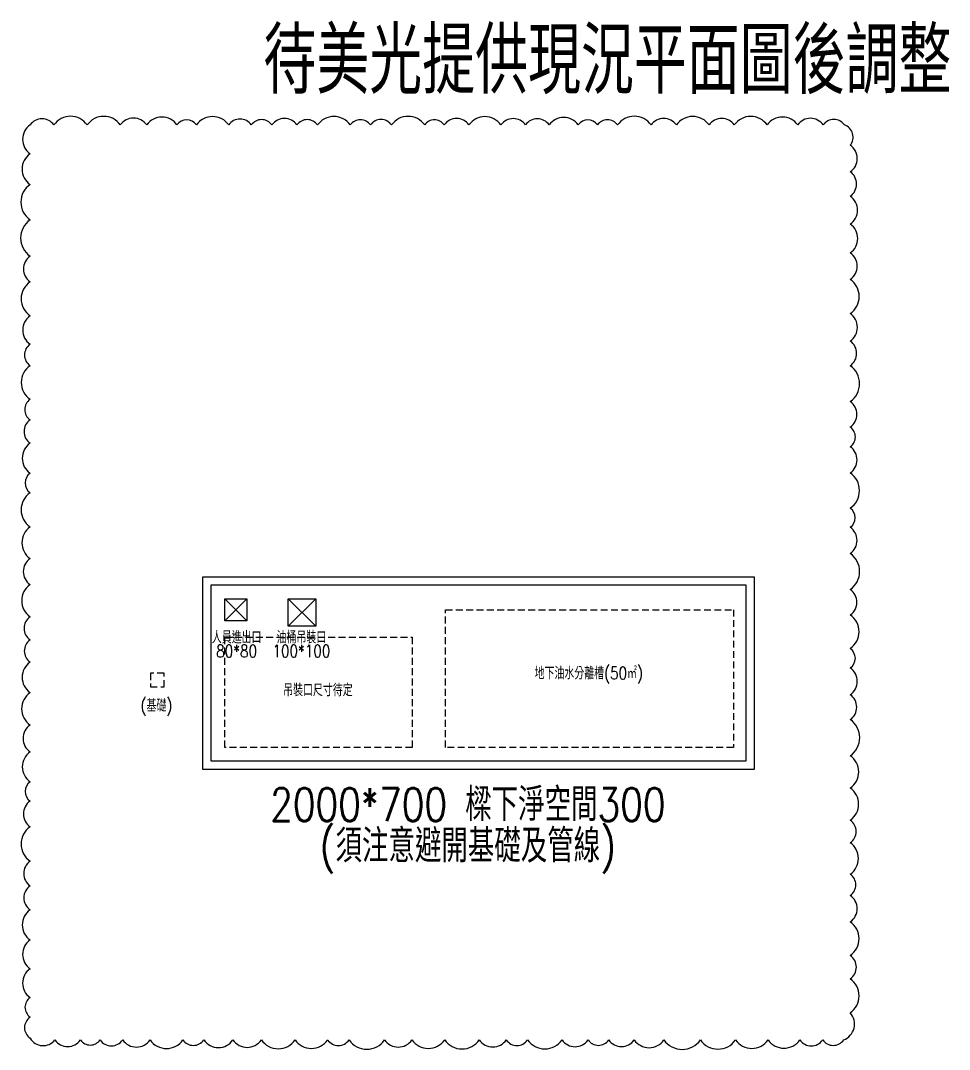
# Model space of a CAD drawing. Header units: millimetres. Extents: x -25195 to 195597, y 6477 to 112111.
# Drawn here: x 23864 to 27234, y 25209 to 28944 of the extents above; entities that cross this region are included whole.
import ezdxf
from ezdxf.enums import TextEntityAlignment as Align

# ---------------------------------------------------------------- set-up
doc = ezdxf.new("R2010")
doc.units = ezdxf.units.MM
doc.header["$LTSCALE"] = 100
doc.linetypes.add('X-N-FAB-L10$0$HIDDEN', pattern=[0.375, 0.25, -0.125])
for name, color, linetype in [('0-XREF', 7, 'Continuous'), ('X-N-FAB-L10$0$08', 8, 'Continuous'), ('X-N-FAB-L10$0$2', 8, 'Continuous'), ('X-N-FAB-L10$0$4', 8, 'Continuous'), ('X-N-FAB-L10$0$TXT-CODE', 8, 'Continuous')]:
    doc.layers.add(name, color=color, linetype=linetype)
doc.layers.add('X-N-FAB-L10$0$A-BLOCK', color=8, linetype='Continuous', plot=False)
doc.styles.add('X-N-FAB-L10$0$CHINA', font='simplex.shx', dxfattribs={"width": 0.75, "bigfont": 'chineset.shx'})

# ---------------------------------------------------------------- blocks, each defined once
blk = doc.blocks.new('X-N-FAB-L10$0$A$Cb10dda33')
at = {"layer": 'X-N-FAB-L10$0$08', "color": 4, "linetype": 'X-N-FAB-L10$0$HIDDEN'}
for points in [[(935.7, 630), (1979.7, 630), (1979.7, 130), (935.7, 130)], [(134.7, 530), (814.7, 530), (814.7, 130), (134.7, 130)]]:
    blk.add_lwpolyline(points, close=True, dxfattribs=at)
at = {"layer": 'X-N-FAB-L10$0$08', "linetype": 'X-N-FAB-L10$0$HIDDEN'}
blk.add_lwpolyline([(-135.3, 350), (-85.3, 350), (-85.3, 400), (-135.3, 400)], close=True, dxfattribs=at)
at = {"layer": 'X-N-FAB-L10$0$2'}
for points in [[(54.7, 750), (2054.7, 750), (2054.7, 50), (54.7, 50)], [(84.7, 720), (2024.7, 720), (2024.7, 80), (84.7, 80)]]:
    blk.add_lwpolyline(points, close=True, dxfattribs=at)
at = {"layer": 'X-N-FAB-L10$0$4'}
for points in [[(134.7, 670), (214.7, 670), (214.7, 590), (134.7, 590), (134.7, 670)], [(214.7, 670), (134.7, 590)], [(134.7, 670), (214.7, 590)], [(364.7, 670), (464.7, 570)], [(464.7, 670), (364.7, 570)]]:
    blk.add_lwpolyline(points, dxfattribs=at)
blk.add_lwpolyline([(364.7, 670), (464.7, 670), (464.7, 570), (364.7, 570)], close=True, dxfattribs=at)
at = {"layer": 'X-N-FAB-L10$0$08', "style": 'X-N-FAB-L10$0$CHINA', "width": 0.8}
blk.add_text('(基礎)', height=45, dxfattribs=at).set_placement((-113.5, 282.5), align=Align.MIDDLE_CENTER)
at = {"layer": 'X-N-FAB-L10$0$TXT-CODE', "style": 'X-N-FAB-L10$0$CHINA', "width": 0.8}
for s, p in [('人員進出口', (177.5, 530)), ('油桶吊裝口', (412.5, 530)), ('80*80', (177.5, 480)), ('100*100', (412.5, 480)), ('地下油水分離槽(50㎡)', (1455.1, 400)), ('吊裝口尺寸待定', (472.5, 338.5))]:
    blk.add_text(s, height=45, dxfattribs=at).set_placement(p, align=Align.MIDDLE_CENTER)
blk = doc.blocks.new('X-N-FAB-L10')
at = {"layer": 'X-N-FAB-L10$0$4'}
blk.add_lwpolyline([(23898.5, 28564.8, 0.520567), (23898.5, 28460.2, 0.520567), (23898.5, 28348.7, 0.520567), (23898.5, 28220.6, 0.520567), (23898.5, 28088.4, 0.520567), (23898.5, 27995.9, 0.520567), (23898.5, 27871.8, 0.520567), (23898.5, 27768.8, 0.520567), (23898.5, 27691, 0.520567), (23898.5, 27568.9, 0.520567), (23898.5, 27494.1, 0.520567), (23898.5, 27409.7, 0.520567), (23898.5, 27300.4, 0.520567), (23898.5, 27230, 0.520567), (23898.5, 27105.5, 0.520567), (23898.5, 26991.2, 0.520567), (23898.5, 26896.2, 0.520567), (23898.5, 26779.4, 0.520567), (23898.5, 26695.5, 0.520567), (23898.5, 26615, 0.520567), (23898.5, 26504.2, 0.520567), (23898.5, 26386.6, 0.520567), (23898.5, 26289.2, 0.520567), (23898.5, 26180.5, 0.520567), (23898.5, 26110.5, 0.520567), (23898.5, 26017.4, 0.520567), (23898.5, 25892.2, 0.520567), (23898.5, 25802.9, 0.520567), (23898.5, 25715.7, 0.520567), (23898.5, 25606.3, 0.520567), (23898.5, 25501.8, 0.520567), (23898.5, 25397.4, 0.520567), (23898.5, 25326.6, 0.520567), (23898.5, 25249.5, 0.520567), (23988.7, 25243.4, 0.520567), (24081.2, 25243.4, 0.520567), (24152.2, 25243.4, 0.520567), (24234.5, 25243.4, 0.520567), (24333.8, 25243.4, 0.520567), (24453, 25243.4, 0.520567), (24528.9, 25243.4, 0.520567), (24634.6, 25243.4, 0.520567), (24737.6, 25243.4, 0.520567), (24859.7, 25243.4, 0.520567), (24978.1, 25243.4, 0.520567), (25055.8, 25243.4, 0.520567), (25184.4, 25243.4, 0.520567), (25283.9, 25243.4, 0.520567), (25402.7, 25243.4, 0.520567), (25528.2, 25243.4, 0.520567), (25626, 25243.4, 0.520567), (25703.6, 25243.4, 0.520567), (25828.3, 25243.4, 0.520567), (25922.8, 25243.4, 0.520567), (25998.1, 25243.4, 0.520567), (26090, 25243.4, 0.520567), (26198.2, 25243.4, 0.520567), (26330.2, 25243.4, 0.520567), (26457.8, 25243.4, 0.520567), (26576, 25243.4, 0.520567), (26691, 25243.4, 0.520567), (26774, 25243.4, 0.520567), (26850.2, 25243.4, 0.520567), (26874, 25341.8, 0.520567), (26874, 25465.3, 0.520567), (26874, 25550.2, 0.520567), (26874, 25672, 0.520567), (26874, 25767.8, 0.520567), (26874, 25845.4, 0.520567), (26874, 25959, 0.520567), (26874, 26041.3, 0.520567), (26874, 26157.7, 0.520567), (26874, 26275.2, 0.520567), (26874, 26406.3, 0.520567), (26874, 26496.5, 0.520567), (26874, 26593.8, 0.520567), (26874, 26664.4, 0.520567), (26874, 26786.1, 0.520567), (26874, 26878.4, 0.520567), (26874, 27009.3, 0.520567), (26874, 27104.4, 0.520567), (26874, 27173.8, 0.520567), (26874, 27301.7, 0.520567), (26874, 27396.7, 0.520567), (26874, 27468.1, 0.520567), (26874, 27560.5, 0.520567), (26874, 27691, 0.520567), (26874, 27780.1, 0.520567), (26874, 27880.1, 0.520567), (26874, 28004.2, 0.520567), (26874, 28100.3, 0.520567), (26874, 28204.9, 0.520567), (26874, 28306.3, 0.520567), (26874, 28394.7, 0.520567), (26874, 28490.9, 0.520567), (26852.6, 28564.8, 0.520567), (26775.9, 28564.8, 0.520567), (26683.3, 28564.8, 0.520567), (26572.7, 28564.8, 0.520567), (26453.2, 28564.8, 0.520567), (26361.9, 28564.8, 0.520567), (26243.1, 28564.8, 0.520567), (26151.3, 28564.8, 0.520567), (26029.8, 28564.8, 0.520567), (25956.6, 28564.8, 0.520567), (25887.2, 28564.8, 0.520567), (25781.6, 28564.8, 0.520567), (25695.7, 28564.8, 0.520567), (25606.9, 28564.8, 0.520567), (25490.4, 28564.8, 0.520567), (25400.9, 28564.8, 0.520567), (25330.1, 28564.8, 0.520567), (25209.9, 28564.8, 0.520567), (25133.4, 28564.8, 0.520567), (25060.2, 28564.8, 0.520567), (24941.2, 28564.8, 0.520567), (24866.5, 28564.8, 0.520567), (24775.8, 28564.8, 0.520567), (24701.1, 28564.8, 0.520567), (24619.2, 28564.8, 0.520567), (24502.1, 28564.8, 0.520567), (24431.4, 28564.8, 0.520567), (24321.8, 28564.8, 0.520567), (24225.8, 28564.8, 0.520567), (24105.5, 28564.8, 0.520567), (23985, 28564.8, 0.520567)], format="xyb", close=True, dxfattribs=at)
at = {"layer": 'X-N-FAB-L10$0$A-BLOCK'}
blk.add_blockref('X-N-FAB-L10$0$A$Cb10dda33', (24470.3, 26175), dxfattribs=at)
at = {"layer": 'X-N-FAB-L10$0$4', "style": 'X-N-FAB-L10$0$CHINA', "width": 0.8}
blk.add_text('待美光提供現況平面圖後調整', height=240, dxfattribs=at).set_placement((25993, 28797.6), align=Align.MIDDLE_CENTER)
at = {"layer": 'X-N-FAB-L10$0$TXT-CODE', "style": 'X-N-FAB-L10$0$CHINA', "width": 0.8}
for s, p in [('2000*700 樑下淨空間300', (25486.8, 26098)), ('2000*700 樑下淨空間300', (25486.8, 26098)), ('(須注意避開基礎及管線)', (25486.8, 25948)), ('(須注意避開基礎及管線)', (25486.8, 25948))]:
    blk.add_text(s, height=120, dxfattribs=at).set_placement(p, align=Align.MIDDLE_CENTER)

msp = doc.modelspace()

# ---------------------------------------------------------------- block references
at = {"layer": '0-XREF'}
msp.add_blockref('X-N-FAB-L10', (0, 0), dxfattribs=at)

doc.saveas('drawing.dxf')
